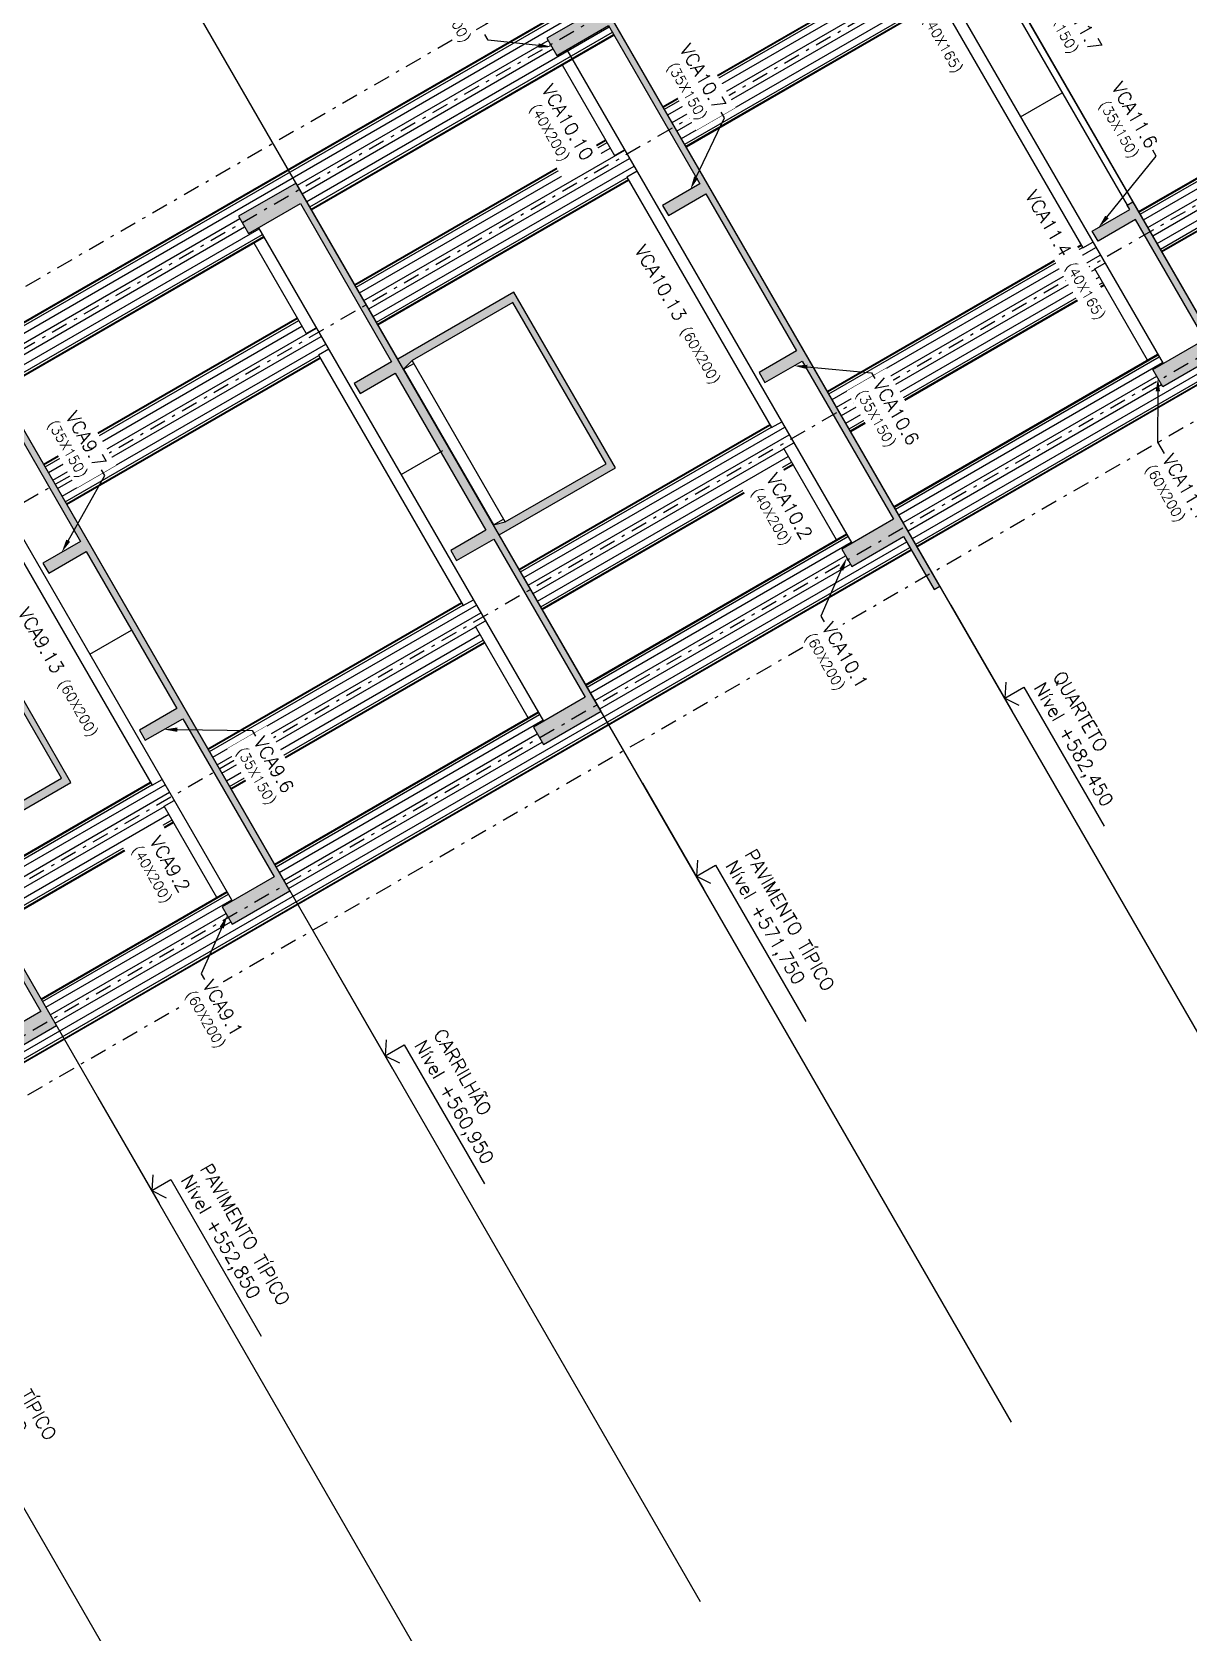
# Model space of a CAD drawing. Header units: metres. Extents: x 661733 to 661987, y 8168511 to 8168781.
# Drawn here: x 661811.48 to 661846.25, y 8168706.2 to 8168754.29 of the extents above; entities that cross this region are included whole.
import ezdxf
from ezdxf import colors
from ezdxf.entities.mleader import LeaderData, LeaderLine
from ezdxf.math import Vec2, Vec3

# ---------------------------------------------------------------- set-up
doc = ezdxf.new("R2010")
doc.units = ezdxf.units.M
doc.header["$MEASUREMENT"] = 0
doc.linetypes.add('SPX-CAMPANARIO$0$DASHDOT2', pattern=[0.5, 0.25, -0.125, 0, -0.125])
doc.layers.get('0').update_dxf_attribs({"linetype": 'CONTINUOUS'})
doc.layers.get('Defpoints').update_dxf_attribs({"linetype": 'CONTINUOUS'})
for name, color, linetype in [('SPX-CAMPANARIO$0$SP0Me1', 9, 'SPX-CAMPANARIO$0$DASHDOT2'), ('SPX-CAMPANARIO$0$SP1CRT1', 3, 'CONTINUOUS'), ('SPX-CAMPANARIO$0$SP1VST1', 2, 'CONTINUOUS'), ('SPX-CAMPANARIO$0$SP1VST4', 9, 'CONTINUOUS'), ('SPX-CAMPANARIO$0$SP3HT2', 254, 'CONTINUOUS'), ('SPX-CAMPANARIO$0$SP4TN1', 5, 'CONTINUOUS'), ('SPX-CAMPANARIO$0$SP4TXT2', 2, 'CONTINUOUS')]:
    doc.layers.add(name, color=color, linetype=linetype)
doc.styles.add('SPX-CAMPANARIO$0$SP_T-Geral', font='romans.shx')

# ---------------------------------------------------------------- blocks, each defined once
blk = doc.blocks.new('SPX-CAMPANARIO')
at = {"layer": 'SPX-CAMPANARIO$0$SP3HT2'}
h = blk.add_hatch(color=256, dxfattribs=at)
h.dxf.hatch_style = 1
h.paths.add_polyline_path([(661827.7639, 8168756.6922), (661827.5907, 8168756.5922), (661828.5085, 8168755.0024), (661826.9497, 8168754.1024), (661827.2497, 8168753.5828), (661828.8085, 8168754.4828), (661831.5532, 8168749.7289), (661830.4274, 8168749.0789), (661830.6024, 8168748.7758), (661831.7282, 8168749.4258), (661834.4532, 8168744.706), (661833.3274, 8168744.056), (661833.5024, 8168743.7529), (661834.6282, 8168744.4029), (661837.3729, 8168739.649), (661835.814, 8168738.749), (661836.114, 8168738.2293), (661837.6729, 8168739.1293), (661838.5907, 8168737.5396), (661838.7639, 8168737.6396)])
h = blk.add_hatch(color=256, dxfattribs=at)
h.dxf.hatch_style = 1
h.paths.add_polyline_path([(661847.1991, 8168744.6293), (661845.4671, 8168743.6293), (661845.1671, 8168744.149), (661846.7259, 8168745.049), (661844.6438, 8168748.6554), (661843.5179, 8168748.0054), (661843.3429, 8168748.3085), (661844.4688, 8168748.9585), (661844.3938, 8168749.0884), (661844.567, 8168749.1884)])
h = blk.add_hatch(color=256, dxfattribs=at)
h.dxf.hatch_style = 1
h.paths.add_polyline_path([(661819.2265, 8168728.4793), (661810.0622, 8168744.3524), (661808.3301, 8168743.3524), (661808.6301, 8168742.8328), (661810.189, 8168743.7328), (661812.9337, 8168738.9789), (661811.8078, 8168738.3289), (661811.9828, 8168738.0258), (661813.1087, 8168738.6758), (661815.8337, 8168733.956), (661814.7078, 8168733.306), (661814.8828, 8168733.0029), (661816.0087, 8168733.6529), (661818.7533, 8168728.899), (661817.1945, 8168727.999), (661817.4945, 8168727.4793)])
at = {"layer": 'Defpoints', "color": 4}
for p, q in [((661859.5369, 8168723.2597), (661826.3714, 8168780.7041)), ((661850.1839, 8168717.8597), (661817.0183, 8168775.3041)), ((661840.9174, 8168712.5097), (661807.7518, 8168769.9541)), ((661831.5643, 8168707.1097), (661798.3987, 8168764.5541)), ((661824.5495, 8168703.0597), (661791.3839, 8168760.5041)), ((661817.5347, 8168699.0097), (661784.3691, 8168756.4541))]:
    blk.add_line(p, q, dxfattribs=at)
at = {"layer": 'SPX-CAMPANARIO$0$SP0Me1', "ltscale": 2}
for p, q in [((661862.2079, 8168776.0465), (661742.9304, 8168707.1816)), ((661863.0079, 8168774.6609), (661743.7304, 8168705.7959)), ((661865.0079, 8168771.1968), (661745.7304, 8168702.3318)), ((661869.9473, 8168762.6416), (661750.6697, 8168693.7767)), ((661871.9473, 8168759.1775), (661752.6697, 8168690.3126)), ((661872.7473, 8168757.7918), (661753.4697, 8168688.9269))]:
    blk.add_line(p, q, dxfattribs=at)
at = {"layer": 'SPX-CAMPANARIO$0$SP1CRT1'}
for points in [[(661827.7639, 8168756.6922), (661827.5907, 8168756.5922), (661828.5085, 8168755.0024), (661826.9497, 8168754.1024), (661827.2497, 8168753.5828), (661828.8085, 8168754.4828), (661831.5532, 8168749.7289), (661830.4274, 8168749.0789), (661830.6024, 8168748.7758), (661831.7282, 8168749.4258), (661834.4532, 8168744.706), (661833.3274, 8168744.056), (661833.5024, 8168743.7529), (661834.6282, 8168744.4029), (661837.3729, 8168739.649), (661835.814, 8168738.749), (661836.114, 8168738.2293), (661837.6729, 8168739.1293), (661838.5907, 8168737.5396), (661838.7639, 8168737.6396)], [(661847.1991, 8168744.6293), (661845.4671, 8168743.6293), (661845.1671, 8168744.149), (661846.7259, 8168745.049), (661844.6438, 8168748.6554), (661843.5179, 8168748.0054), (661843.3429, 8168748.3085), (661844.4688, 8168748.9585), (661844.3938, 8168749.0884), (661844.567, 8168749.1884)], [(661825.3474, 8168739.4776), (661825.7005, 8168739.566), (661828.7316, 8168741.316), (661825.9316, 8168746.1658), (661822.9005, 8168744.4158), (661822.6474, 8168744.1542)], [(661819.2265, 8168728.4793), (661810.0622, 8168744.3524), (661808.3301, 8168743.3524), (661808.6301, 8168742.8328), (661810.189, 8168743.7328), (661812.9337, 8168738.9789), (661811.8078, 8168738.3289), (661811.9828, 8168738.0258), (661813.1087, 8168738.6758), (661815.8337, 8168733.956), (661814.7078, 8168733.306), (661814.8828, 8168733.0029), (661816.0087, 8168733.6529), (661818.7533, 8168728.899), (661817.1945, 8168727.999), (661817.4945, 8168727.4793)]]:
    blk.add_lwpolyline(points, close=True, dxfattribs=at)
at = {"layer": 'SPX-CAMPANARIO$0$SP1VST1'}
for p, q in [((661830.4442, 8168752.0497), (661838.0653, 8168756.4497)), ((661840.4938, 8168755.8434), (661844.3938, 8168749.0884)), ((661840.667, 8168755.9434), (661844.567, 8168749.1884)), ((661772.3258, 8168723.1138), (661828.271, 8168755.4138)), ((661831.1442, 8168750.8373), (661838.7653, 8168755.2373)), ((661819.8778, 8168748.9514), (661828.971, 8168754.2014)), ((661827.5528, 8168753.7578), (661836.1171, 8168738.924)), ((661841.188, 8168751.7409), (661842.4438, 8168752.4659)), ((661844.7366, 8168748.8945), (661850.4524, 8168752.1945)), ((661821.1778, 8168746.6997), (661828.7122, 8168751.0497)), ((661845.4366, 8168747.6821), (661851.1524, 8168750.9821)), ((661821.8778, 8168745.4873), (661829.4122, 8168749.8373)), ((661838.0836, 8168738.818), (661854.7113, 8168748.418)), ((661810.5247, 8168743.5514), (661818.4488, 8168748.1264)), ((661818.2863, 8168748.4078), (661826.8507, 8168733.574)), ((661818.2863, 8168748.4078), (661826.8507, 8168733.574)), ((661835.3836, 8168743.4945), (661843.0046, 8168747.8945)), ((661836.0836, 8168742.2821), (661843.7046, 8168746.6821)), ((661811.8247, 8168741.2997), (661819.4457, 8168745.6997)), ((661837.3836, 8168740.0304), (661845.3077, 8168744.6054)), ((661812.5247, 8168740.0873), (661820.1457, 8168744.4873)), ((661822.6474, 8168744.1542), (661822.9505, 8168744.3292)), ((661825.7005, 8168739.566), (661822.9005, 8168744.4158)), ((661808.9332, 8168743.0078), (661817.4976, 8168728.174)), ((661808.9332, 8168743.0078), (661817.4976, 8168728.174)), ((661826.1171, 8168738.1445), (661833.6515, 8168742.4945)), ((661822.5685, 8168740.9909), (661823.8242, 8168741.7159)), ((661822.5685, 8168740.9909), (661823.8242, 8168741.7159)), ((661826.8171, 8168736.9321), (661834.3515, 8168741.2821)), ((661825.3474, 8168739.4776), (661825.6505, 8168739.6526)), ((661828.1171, 8168734.6804), (661835.9546, 8168739.2054)), ((661781.9651, 8168706.418), (661837.9104, 8168738.718)), ((661816.764, 8168732.7445), (661824.3851, 8168737.1445)), ((661813.2154, 8168735.5909), (661814.4712, 8168736.3159)), ((661813.2154, 8168735.5909), (661814.4712, 8168736.3159)), ((661817.464, 8168731.5321), (661825.0851, 8168735.9321)), ((661818.764, 8168729.2804), (661826.6882, 8168733.8554)), ((661809.7492, 8168728.6945), (661815.032, 8168731.7445)), ((661810.4492, 8168727.4821), (661815.732, 8168730.5321)), ((661811.7492, 8168725.2304), (661817.3351, 8168728.4554))]:
    blk.add_line(p, q, dxfattribs=at)
for points in [[(661827.4122, 8168753.3014), (661828.9858, 8168750.5758), (661829.2889, 8168750.7508)], [(661829.6611, 8168750.1061), (661829.358, 8168749.9311), (661833.706, 8168742.4002), (661834.0091, 8168742.5752)], [(661818.1457, 8168747.9514), (661819.7193, 8168745.2258), (661820.0224, 8168745.4008)], [(661820.3946, 8168744.7561), (661820.0915, 8168744.5811), (661824.4395, 8168737.0502), (661824.7426, 8168737.2252)], [(661835.6515, 8168739.0304), (661834.0689, 8168741.7716), (661834.372, 8168741.9466)], [(661811.0416, 8168739.3561), (661810.7384, 8168739.1811), (661815.0864, 8168731.6502), (661815.3895, 8168731.8252)], [(661826.3851, 8168733.6804), (661824.8024, 8168736.4216), (661825.1055, 8168736.5966)], [(661817.032, 8168728.2804), (661815.4493, 8168731.0216), (661815.7524, 8168731.1966)]]:
    blk.add_lwpolyline(points, dxfattribs=at)
at = {"layer": 'SPX-CAMPANARIO$0$SP1VST4'}
for p, q in [((661830.456, 8168752.0292), (661838.0771, 8168756.4292)), ((661830.4911, 8168751.9685), (661838.1121, 8168756.3685)), ((661830.5885, 8168751.7998), (661838.2095, 8168756.1998)), ((661830.7215, 8168751.5695), (661838.6456, 8168756.1445)), ((661830.867, 8168751.3174), (661838.7911, 8168755.8924)), ((661831, 8168751.0872), (661838.9241, 8168755.6622)), ((661772.3376, 8168723.0934), (661828.2828, 8168755.3934)), ((661772.3727, 8168723.0326), (661828.3179, 8168755.3326)), ((661772.4701, 8168722.8639), (661828.4153, 8168755.1639)), ((661831.0973, 8168750.9185), (661838.7184, 8168755.3185)), ((661831.1324, 8168750.8577), (661838.7534, 8168755.2577)), ((661819.7335, 8168749.2013), (661828.8268, 8168754.4513)), ((661819.8309, 8168749.0326), (661828.9241, 8168754.2826)), ((661819.866, 8168748.9718), (661828.9592, 8168754.2218)), ((661819.455, 8168749.6836), (661826.9894, 8168754.0336)), ((661819.6005, 8168749.4315), (661827.135, 8168753.7815)), ((661844.7485, 8168748.8741), (661850.4642, 8168752.1741)), ((661844.7835, 8168748.8133), (661850.4993, 8168752.1133)), ((661844.8809, 8168748.6446), (661850.8998, 8168752.1196)), ((661845.0139, 8168748.4143), (661851.0328, 8168751.8893)), ((661845.1594, 8168748.1623), (661850.8752, 8168751.4623)), ((661821.1896, 8168746.6792), (661828.724, 8168751.0292)), ((661821.2247, 8168746.6185), (661828.7591, 8168750.9685)), ((661845.2924, 8168747.932), (661851.0081, 8168751.232)), ((661845.3898, 8168747.7633), (661851.1055, 8168751.0633)), ((661845.4248, 8168747.7025), (661851.1406, 8168751.0025)), ((661821.322, 8168746.4498), (661828.8565, 8168750.7998)), ((661821.455, 8168746.2195), (661829.2925, 8168750.7445)), ((661821.6005, 8168745.9674), (661829.4381, 8168750.4924)), ((661821.7335, 8168745.7372), (661829.571, 8168750.2622)), ((661821.8309, 8168745.5685), (661829.3653, 8168749.9185)), ((661821.866, 8168745.5077), (661829.4004, 8168749.8577)), ((661810.1019, 8168744.2836), (661817.7229, 8168748.6836)), ((661810.2475, 8168744.0315), (661817.8685, 8168748.4315)), ((661837.9393, 8168739.0679), (661854.567, 8168748.6679)), ((661838.0367, 8168738.8992), (661854.6644, 8168748.4992)), ((661838.0718, 8168738.8384), (661854.6995, 8168748.4384)), ((661810.3804, 8168743.8013), (661818.3045, 8168748.3763)), ((661810.4778, 8168743.6326), (661818.4019, 8168748.2076)), ((661810.5129, 8168743.5718), (661818.437, 8168748.1468)), ((661835.3954, 8168743.4741), (661843.0164, 8168747.8741)), ((661835.4305, 8168743.4133), (661843.0515, 8168747.8133)), ((661835.5278, 8168743.2446), (661843.452, 8168747.8196)), ((661835.6608, 8168743.0143), (661843.5849, 8168747.5893)), ((661835.8063, 8168742.7623), (661843.4274, 8168747.1623)), ((661835.9393, 8168742.532), (661843.5603, 8168746.932)), ((661836.0367, 8168742.3633), (661843.6577, 8168746.7633)), ((661836.0718, 8168742.3025), (661843.6928, 8168746.7025)), ((661811.8365, 8168741.2792), (661819.4575, 8168745.6792)), ((661811.8716, 8168741.2185), (661819.4926, 8168745.6185)), ((661811.969, 8168741.0498), (661819.59, 8168745.4498)), ((661812.1019, 8168740.8195), (661820.0261, 8168745.3945)), ((661812.2475, 8168740.5674), (661820.1716, 8168745.1424)), ((661812.3804, 8168740.3372), (661820.3045, 8168744.9122)), ((661837.3954, 8168740.01), (661845.3195, 8168744.585)), ((661812.4778, 8168740.1685), (661820.0988, 8168744.5685)), ((661812.5129, 8168740.1077), (661820.1339, 8168744.5077)), ((661837.4305, 8168739.9492), (661845.3546, 8168744.5242)), ((661837.5278, 8168739.7805), (661845.452, 8168744.3555)), ((661837.6608, 8168739.5502), (661845.2818, 8168743.9502)), ((661837.8063, 8168739.2982), (661845.4274, 8168743.6982)), ((661826.1289, 8168738.1241), (661833.6633, 8168742.4741)), ((661826.164, 8168738.0633), (661833.6984, 8168742.4133)), ((661826.2614, 8168737.8946), (661834.0989, 8168742.4196)), ((661826.3943, 8168737.6643), (661834.2319, 8168742.1893)), ((661826.5399, 8168737.4123), (661834.0743, 8168741.7623)), ((661826.6728, 8168737.182), (661834.2072, 8168741.532)), ((661826.7702, 8168737.0133), (661834.3046, 8168741.3633)), ((661826.8053, 8168736.9525), (661834.3397, 8168741.3025)), ((661781.8209, 8168706.6679), (661837.7661, 8168738.9679)), ((661781.9182, 8168706.4992), (661837.8635, 8168738.7992)), ((661828.1289, 8168734.66), (661835.9664, 8168739.185)), ((661828.164, 8168734.5992), (661836.0015, 8168739.1242)), ((661828.2614, 8168734.4305), (661836.0989, 8168738.9555)), ((661781.9533, 8168706.4384), (661837.8986, 8168738.7384)), ((661828.3943, 8168734.2002), (661835.9288, 8168738.5502)), ((661828.5399, 8168733.9482), (661836.0743, 8168738.2982)), ((661816.7758, 8168732.7241), (661824.3969, 8168737.1241)), ((661816.8109, 8168732.6633), (661824.4319, 8168737.0633)), ((661816.9083, 8168732.4946), (661824.8324, 8168737.0696)), ((661817.0413, 8168732.2643), (661824.9654, 8168736.8393)), ((661817.1868, 8168732.0123), (661824.8078, 8168736.4123)), ((661817.3198, 8168731.782), (661824.9408, 8168736.182)), ((661817.4171, 8168731.6133), (661825.0382, 8168736.0133)), ((661817.4522, 8168731.5525), (661825.0732, 8168735.9525)), ((661818.7758, 8168729.26), (661826.7, 8168733.835)), ((661818.8109, 8168729.1992), (661826.7351, 8168733.7742)), ((661818.9083, 8168729.0305), (661826.8324, 8168733.6055)), ((661819.0413, 8168728.8002), (661826.6623, 8168733.2002)), ((661819.1868, 8168728.5482), (661826.8078, 8168732.9482)), ((661809.761, 8168728.6741), (661815.0438, 8168731.7241)), ((661809.7961, 8168728.6133), (661815.0789, 8168731.6633)), ((661809.8935, 8168728.4446), (661815.4794, 8168731.6696)), ((661810.0265, 8168728.2143), (661815.6123, 8168731.4393)), ((661810.172, 8168727.9623), (661815.4547, 8168731.0123)), ((661810.3049, 8168727.732), (661815.5877, 8168730.782)), ((661810.4023, 8168727.5633), (661815.6851, 8168730.6133)), ((661810.4374, 8168727.5025), (661815.7202, 8168730.5525)), ((661811.761, 8168725.21), (661817.3469, 8168728.435)), ((661811.7961, 8168725.1492), (661817.382, 8168728.3742)), ((661811.8935, 8168724.9805), (661817.4794, 8168728.2055)), ((661812.0265, 8168724.7502), (661817.3092, 8168727.8002)), ((661812.172, 8168724.4982), (661817.4547, 8168727.5482))]:
    blk.add_line(p, q, dxfattribs=at)
at = {"layer": 'SPX-CAMPANARIO$0$SP4TN1'}
for p, q in [((661839.0918, 8168737.0716), (661840.9356, 8168733.8781)), ((661829.8254, 8168731.7216), (661831.6691, 8168728.5281)), ((661820.4723, 8168726.3216), (661822.316, 8168723.1281)), ((661813.4575, 8168722.2716), (661815.3012, 8168719.0781))]:
    blk.add_line(p, q, dxfattribs=at)
for points in [[(661840.7418, 8168734.7458), (661840.7109, 8168734.2673), (661841.1408, 8168734.0547)], [(661840.7109, 8168734.2673), (661841.2868, 8168734.5998), (661843.6988, 8168730.422)], [(661831.4753, 8168729.3958), (661831.4444, 8168728.9173), (661831.8743, 8168728.7047)], [(661831.4444, 8168728.9173), (661832.0204, 8168729.2498), (661834.7356, 8168724.5469)], [(661822.1222, 8168723.9958), (661822.0914, 8168723.5173), (661822.5212, 8168723.3047)], [(661822.0914, 8168723.5173), (661822.6673, 8168723.8498), (661825.0793, 8168719.672)], [(661815.1074, 8168719.9458), (661815.0766, 8168719.4673), (661815.5064, 8168719.2547)], [(661815.0766, 8168719.4673), (661815.6525, 8168719.7998), (661818.3677, 8168715.0969)]]:
    blk.add_lwpolyline(points, dxfattribs=at)
at = {"layer": 'SPX-CAMPANARIO$0$SP4TXT2', "char_height": 0.4, "width": 6.289838, "attachment_point": 7, "rotation": 300, "style": 'SPX-CAMPANARIO$0$SP_T-Geral'}
for s, insert in [('QUARTETO\\PNível +582,450', (661841.4632, 8168734.5325)), ('PAVIMENTO TÍPICO\\PNível +571,750', (661832.1967, 8168729.1825)), ('CARRILHÃO\\PNível +560,950', (661822.8436, 8168723.7825)), ('PAVIMENTO TÍPICO\\PNível +552,850', (661815.8288, 8168719.7325)), ('PAVIMENTO TÍPICO\\PNível +544,750', (661808.814, 8168715.6825))]:
    blk.add_mtext(s, dxfattribs=dict(at, insert=insert))
at = {"layer": 'SPX-CAMPANARIO$0$SP4TXT2', "char_height": 0.399, "attachment_point": 8, "rotation": 300, "style": 'SPX-CAMPANARIO$0$SP_T-Geral', "bg_fill": 3, "box_fill_scale": 1.5, "bg_fill_color": 256, "bg_fill_transparency": 0}
for s, insert in [('{\\H1.00251x;VCA10.10\\P\\H0.75x;(40X200)}', (661826.8236, 8168751.1448)), ('{\\H1.00251x;VCA10.13 \\H0.75x;(60X200)}', (661830.6534, 8168745.6587)), ('{\\H1.00251x;VCA10.2\\P\\H0.75x;(40X200)}', (661833.4899, 8168739.5985)), ('{\\H1.00251x;VCA9.13 \\H0.75x;(60X200)}', (661812.0338, 8168734.9087)), ('{\\H1.00251x;VCA9.2\\P\\H0.75x;(40X200)}', (661814.8703, 8168728.8485))]:
    blk.add_mtext(s, dxfattribs=dict(at, insert=insert))
at = {"layer": 'SPX-CAMPANARIO$0$SP4TXT2'}
ml = blk.add_multileader_mtext('Standard', dxfattribs=at)
ml.set_content('VCA10.11\\P{\\H0.75x;(60X200)}', color=256, style='SPX-CAMPANARIO$0$SP_T-Geral')
ml.set_leader_properties(color=9)
ml.build(insert=Vec2(0, 0))
ml.multileader.update_dxf_attribs({"dogleg_length": 0.2, "arrow_head_size": 0.4})
ctx = ml.context
ctx.base_point, ctx.char_height, ctx.arrow_head_size, ctx.landing_gap_size, ctx.plane_origin, ctx.plane_x_axis, ctx.plane_y_axis = Vec3(661823.6837, 8168756.6485), 0.4, 0.4, 0.1, Vec3(661981.3055, 8168839.2275), Vec3(0.5, -0.8660254), Vec3(0.8660254, 0.5)
ctx.text_align_type = 2
notes = []
notes.append((ctx, [(0, (1, 1, 0), (661825.1885, 8168754.0421), (-0.5, 0.8660254), 0.2, [(0, [(661827.0997, 8168753.8426)], 0, [])])]))
ctx.mtext.insert, ctx.mtext.text_direction, ctx.mtext.rotation, ctx.mtext.alignment, ctx.mtext.flow_direction = Vec3(661825.255, 8168754.4269), Vec3(0.5, -0.8660254), 5.2359878, 3, 5
ctx.mtext.has_bg_fill, ctx.mtext.bg_color, ctx.mtext.bg_scale_factor, ctx.mtext.bg_transparency, ctx.mtext.use_window_bg_color = 1, -1027028792, 1.5, 0, 1
ml = blk.add_multileader_mtext('Standard', dxfattribs=at)
ml.set_content('VCA10.7\\P{\\H0.75x;(35X150)}', color=256, style='SPX-CAMPANARIO$0$SP_T-Geral')
ml.set_leader_properties(color=9)
ml.build(insert=Vec2(0, 0))
ml.multileader.update_dxf_attribs({"dogleg_length": 0.2, "arrow_head_size": 0.4})
ctx = ml.context
ctx.base_point, ctx.char_height, ctx.arrow_head_size, ctx.landing_gap_size, ctx.plane_origin, ctx.plane_x_axis, ctx.plane_y_axis = Vec3(661830.9147, 8168754.0879), 0.4, 0.4, 0.1, Vec3(661985.8714, 8168831.3191), Vec3(0.5, -0.8660254), Vec3(0.8660254, 0.5)
ctx.text_align_type = 2
notes.append((ctx, [(0, (1, 1, 0), (661832.2861, 8168751.7125), (-0.5, 0.8660254), 0.2, [(0, [(661831.2655, 8168749.5628)], 0, [])])]))
ctx.mtext.insert, ctx.mtext.text_direction, ctx.mtext.rotation, ctx.mtext.alignment, ctx.mtext.flow_direction = Vec3(661832.3526, 8168752.0973), Vec3(0.5, -0.8660254), 5.2359878, 3, 5
ctx.mtext.has_bg_fill, ctx.mtext.bg_color, ctx.mtext.bg_scale_factor, ctx.mtext.bg_transparency, ctx.mtext.use_window_bg_color = 1, -1027028792, 1.5, 0, 1
ml = blk.add_multileader_mtext('Standard', dxfattribs=at)
ml.set_content('VCA11.1\\P{\\H0.75x;(60X200)}', color=256, style='SPX-CAMPANARIO$0$SP_T-Geral')
ml.set_leader_properties(color=9)
ml.build(insert=Vec2(0, 0))
ml.multileader.update_dxf_attribs({"dogleg_length": 0.2, "arrow_head_size": 0.4})
ctx = ml.context
ctx.base_point, ctx.char_height, ctx.arrow_head_size, ctx.landing_gap_size, ctx.plane_origin, ctx.plane_x_axis, ctx.plane_y_axis = Vec3(661845.5066, 8168741.6205), 0.4, 0.4, 0.1, Vec3(661997.6562, 8168841.2082), Vec3(0.5, -0.8660254), Vec3(0.8660254, 0.5)
notes.append((ctx, [(0, (1, 1, 0), (661845.3066, 8168741.9669), (0.5, -0.8660254), 0.4, [(0, [(661845.3171, 8168743.8891)], 0, [])])]))
ctx.mtext.insert, ctx.mtext.text_direction, ctx.mtext.rotation, ctx.mtext.flow_direction = Vec3(661845.7731, 8168741.6589), Vec3(0.5, -0.8660254), 5.2359878, 5
ctx.mtext.has_bg_fill, ctx.mtext.bg_color, ctx.mtext.bg_scale_factor, ctx.mtext.bg_transparency, ctx.mtext.use_window_bg_color = 1, -1027028792, 1.5, 0, 1
ml = blk.add_multileader_mtext('Standard', dxfattribs=at)
ml.set_content('VCA9.7\\P{\\H0.75x;(35X150)}', color=256, style='SPX-CAMPANARIO$0$SP_T-Geral')
ml.set_leader_properties(color=9)
ml.build(insert=Vec2(0, 0))
ml.multileader.update_dxf_attribs({"dogleg_length": 0.2, "arrow_head_size": 0.4})
ctx = ml.context
ctx.base_point, ctx.char_height, ctx.arrow_head_size, ctx.landing_gap_size, ctx.plane_origin, ctx.plane_x_axis, ctx.plane_y_axis = Vec3(661812.4666, 8168743.041), 0.4, 0.4, 0.1, Vec3(661967.2518, 8168820.5691), Vec3(0.5, -0.8660254), Vec3(0.8660254, 0.5)
ctx.text_align_type = 2
notes.append((ctx, [(0, (1, 1, 0), (661813.6666, 8168740.9625), (-0.5, 0.8660254), 0.2, [(0, [(661812.3707, 8168738.6539)], 0, [])])]))
ctx.mtext.insert, ctx.mtext.text_direction, ctx.mtext.rotation, ctx.mtext.alignment, ctx.mtext.flow_direction = Vec3(661813.7331, 8168741.3473), Vec3(0.5, -0.8660254), 5.2359878, 3, 5
ctx.mtext.has_bg_fill, ctx.mtext.bg_color, ctx.mtext.bg_scale_factor, ctx.mtext.bg_transparency, ctx.mtext.use_window_bg_color = 1, -1027028792, 1.5, 0, 1
for ctx, leaders in notes:
    for number, flags, end, landing, length, lines in leaders:
        leader = LeaderData()
        leader.index, (leader.has_last_leader_line, leader.has_dogleg_vector, leader.attachment_direction) = number, flags
        leader.last_leader_point, leader.dogleg_vector, leader.dogleg_length = Vec3(end), Vec3(landing), length
        for number, points, colour, breaks in lines:
            line = LeaderLine()
            line.index, line.vertices, line.color, line.breaks = number, Vec3.list(points), colors.encode_raw_color(colour), breaks
            leader.lines.append(line)
        ctx.leaders.append(leader)
at = {"layer": 'SPX-CAMPANARIO$0$SP3HT2'}
h = blk.add_hatch(color=256, dxfattribs=at)
h.dxf.hatch_style = 1
h.paths.add_polyline_path([(661808.9796, 8168730.0276), (661809.3327, 8168730.116), (661812.3638, 8168731.866), (661809.5638, 8168736.7158), (661806.5327, 8168734.9658), (661806.2796, 8168734.7042)], flags=16)
h.paths.add_polyline_path([(661812.2117, 8168724.4293), (661809.1546, 8168729.7245), (661812.6446, 8168731.7395), (661809.5946, 8168737.0223), (661806.1046, 8168735.0073), (661803.0474, 8168740.3024), (661801.3153, 8168739.3024), (661801.6153, 8168738.7828), (661803.1742, 8168739.6828), (661805.9188, 8168734.9289), (661804.793, 8168734.2789), (661804.968, 8168733.9758), (661806.0246, 8168734.5858), (661808.7496, 8168729.866), (661807.693, 8168729.256), (661807.868, 8168728.9529), (661808.9938, 8168729.6029), (661811.7385, 8168724.849), (661810.1797, 8168723.949), (661810.4797, 8168723.4293)])
at = {"layer": 'SPX-CAMPANARIO$0$SP1CRT1'}
blk.add_lwpolyline([(661812.2117, 8168724.4293), (661809.1546, 8168729.7245), (661812.6446, 8168731.7395), (661809.5946, 8168737.0223), (661806.1046, 8168735.0073), (661803.0474, 8168740.3024), (661801.3153, 8168739.3024), (661801.6153, 8168738.7828), (661803.1742, 8168739.6828), (661805.9188, 8168734.9289), (661804.793, 8168734.2789), (661804.968, 8168733.9758), (661806.0246, 8168734.5858), (661808.7496, 8168729.866), (661807.693, 8168729.256), (661807.868, 8168728.9529), (661808.9938, 8168729.6029), (661811.7385, 8168724.849), (661810.1797, 8168723.949), (661810.4797, 8168723.4293), (661812.2117, 8168724.4293)], dxfattribs=at)
blk.add_lwpolyline([(661808.9796, 8168730.0276), (661809.3327, 8168730.116), (661812.3638, 8168731.866), (661809.5638, 8168736.7158), (661806.5327, 8168734.9658), (661806.2796, 8168734.7042)], close=True, dxfattribs=at)
at = {"layer": 'SPX-CAMPANARIO$0$SP4TXT2'}
ml = blk.add_multileader_mtext('Standard', dxfattribs=at)
ml.set_content('VCA10.6\\P{\\H0.75x;(35X150)}', color=256, style='SPX-CAMPANARIO$0$SP_T-Geral')
ml.set_leader_properties(color=9)
ml.build(insert=Vec2(0, 0))
ml.multileader.update_dxf_attribs({"dogleg_length": 0.2, "arrow_head_size": 0.4})
ctx = ml.context
ctx.base_point, ctx.char_height, ctx.arrow_head_size, ctx.landing_gap_size, ctx.plane_origin, ctx.plane_x_axis, ctx.plane_y_axis = Vec3(661836.8125, 8168743.8726), 0.4, 0.4, 0.1, Vec3(661982.4465, 8168837.2512), Vec3(0.5, -0.8660254), Vec3(0.8660254, 0.5)
notes = []
notes.append((ctx, [(0, (1, 1, 0), (661836.7125, 8168744.0458), (0.5, -0.8660254), 0.2, [(0, [(661834.3815, 8168744.2604)], 0, [])])]))
ctx.mtext.insert, ctx.mtext.text_direction, ctx.mtext.rotation, ctx.mtext.flow_direction = Vec3(661837.079, 8168743.911), Vec3(0.5, -0.8660254), 5.2359878, 5
ctx.mtext.has_bg_fill, ctx.mtext.bg_color, ctx.mtext.bg_scale_factor, ctx.mtext.bg_transparency, ctx.mtext.use_window_bg_color = 1, -1027028792, 1.5, 0, 1
ml = blk.add_multileader_mtext('Standard', dxfattribs=at)
ml.set_content('VCA10.1\\P{\\H0.75x;(60X200)}', color=256, style='SPX-CAMPANARIO$0$SP_T-Geral')
ml.set_leader_properties(color=9)
ml.build(insert=Vec2(0, 0))
ml.multileader.update_dxf_attribs({"dogleg_length": 0.2, "arrow_head_size": 0.4})
ctx = ml.context
ctx.base_point, ctx.char_height, ctx.arrow_head_size, ctx.landing_gap_size, ctx.plane_origin, ctx.plane_x_axis, ctx.plane_y_axis = Vec3(661835.2815, 8168736.5606), 0.4, 0.4, 0.1, Vec3(661987.0126, 8168829.3424), Vec3(0.5, -0.8660254), Vec3(0.8660254, 0.5)
notes.append((ctx, [(0, (1, 1, 0), (661835.1815, 8168736.7338), (0.5, -0.8660254), 0.2, [(0, [(661835.9643, 8168738.4887)], 0, [])])]))
ctx.mtext.insert, ctx.mtext.text_direction, ctx.mtext.rotation, ctx.mtext.flow_direction = Vec3(661835.548, 8168736.599), Vec3(0.5, -0.8660254), 5.2359878, 5
ctx.mtext.has_bg_fill, ctx.mtext.bg_color, ctx.mtext.bg_scale_factor, ctx.mtext.bg_transparency, ctx.mtext.use_window_bg_color = 1, -1027028792, 1.5, 0, 1
ml = blk.add_multileader_mtext('Standard', dxfattribs=at)
ml.set_content('VCA9.6\\P{\\H0.75x;(35X150)}', color=256, style='SPX-CAMPANARIO$0$SP_T-Geral')
ml.set_leader_properties(color=9)
ml.build(insert=Vec2(0, 0))
ml.multileader.update_dxf_attribs({"dogleg_length": 0.2, "arrow_head_size": 0.4})
ctx = ml.context
ctx.base_point, ctx.char_height, ctx.arrow_head_size, ctx.landing_gap_size, ctx.plane_origin, ctx.plane_x_axis, ctx.plane_y_axis = Vec3(661818.193, 8168733.1226), 0.4, 0.4, 0.1, Vec3(661963.8269, 8168826.5012), Vec3(0.5, -0.8660254), Vec3(0.8660254, 0.5)
notes.append((ctx, [(0, (1, 1, 0), (661818.093, 8168733.2958), (0.5, -0.8660254), 0.2, [(0, [(661815.4457, 8168733.3279)], 0, [])])]))
ctx.mtext.insert, ctx.mtext.text_direction, ctx.mtext.rotation, ctx.mtext.flow_direction = Vec3(661818.4595, 8168733.161), Vec3(0.5, -0.8660254), 5.2359878, 5
ctx.mtext.has_bg_fill, ctx.mtext.bg_color, ctx.mtext.bg_scale_factor, ctx.mtext.bg_transparency, ctx.mtext.use_window_bg_color = 1, -1027028792, 1.5, 0, 1
ml = blk.add_multileader_mtext('Standard', dxfattribs=at)
ml.set_content('VCA9.1\\P{\\H0.75x;(60X200)}', color=256, style='SPX-CAMPANARIO$0$SP_T-Geral')
ml.set_leader_properties(color=9)
ml.build(insert=Vec2(0, 0))
ml.multileader.update_dxf_attribs({"dogleg_length": 0.2, "arrow_head_size": 0.4})
ctx = ml.context
ctx.base_point, ctx.char_height, ctx.arrow_head_size, ctx.landing_gap_size, ctx.plane_origin, ctx.plane_x_axis, ctx.plane_y_axis = Vec3(661816.6619, 8168725.8106), 0.4, 0.4, 0.1, Vec3(661968.3931, 8168818.5924), Vec3(0.5, -0.8660254), Vec3(0.8660254, 0.5)
notes.append((ctx, [(0, (1, 1, 0), (661816.5619, 8168725.9838), (0.5, -0.8660254), 0.2, [(0, [(661817.3447, 8168727.7387)], 0, [])])]))
ctx.mtext.insert, ctx.mtext.text_direction, ctx.mtext.rotation, ctx.mtext.flow_direction = Vec3(661816.9284, 8168725.849), Vec3(0.5, -0.8660254), 5.2359878, 5
ctx.mtext.has_bg_fill, ctx.mtext.bg_color, ctx.mtext.bg_scale_factor, ctx.mtext.bg_transparency, ctx.mtext.use_window_bg_color = 1, -1027028792, 1.5, 0, 1
for ctx, leaders in notes:
    for number, flags, end, landing, length, lines in leaders:
        leader = LeaderData()
        leader.index, (leader.has_last_leader_line, leader.has_dogleg_vector, leader.attachment_direction) = number, flags
        leader.last_leader_point, leader.dogleg_vector, leader.dogleg_length = Vec3(end), Vec3(landing), length
        for number, points, colour, breaks in lines:
            line = LeaderLine()
            line.index, line.vertices, line.color, line.breaks = number, Vec3.list(points), colors.encode_raw_color(colour), breaks
            leader.lines.append(line)
        ctx.leaders.append(leader)
at = {"layer": 'SPX-CAMPANARIO$0$SP3HT2'}
h = blk.add_hatch(color=256, dxfattribs=at)
h.dxf.hatch_style = 1
h.paths.add_polyline_path([(661825.3474, 8168739.4776), (661825.7005, 8168739.566), (661828.7316, 8168741.316), (661825.9316, 8168746.1658), (661822.9005, 8168744.4158), (661822.6474, 8168744.1542)], flags=16)
h.paths.add_polyline_path([(661828.5796, 8168733.8793), (661825.5224, 8168739.1745), (661829.0125, 8168741.1895), (661825.9625, 8168746.4723), (661822.4724, 8168744.4573), (661819.4153, 8168749.7524), (661817.6832, 8168748.7524), (661817.9832, 8168748.2328), (661819.5421, 8168749.1328), (661822.2867, 8168744.3789), (661821.1609, 8168743.7289), (661821.3359, 8168743.4258), (661822.3924, 8168744.0358), (661825.1174, 8168739.316), (661824.0609, 8168738.706), (661824.2359, 8168738.4029), (661825.3617, 8168739.0529), (661828.1064, 8168734.299), (661826.5476, 8168733.399), (661826.8476, 8168732.8793)])
at = {"layer": 'SPX-CAMPANARIO$0$SP1CRT1'}
blk.add_lwpolyline([(661828.5796, 8168733.8793), (661825.5224, 8168739.1745), (661829.0125, 8168741.1895), (661825.9625, 8168746.4723), (661822.4724, 8168744.4573), (661819.4153, 8168749.7524), (661817.6832, 8168748.7524), (661817.9832, 8168748.2328), (661819.5421, 8168749.1328), (661822.2867, 8168744.3789), (661821.1609, 8168743.7289), (661821.3359, 8168743.4258), (661822.3924, 8168744.0358), (661825.1174, 8168739.316), (661824.0609, 8168738.706), (661824.2359, 8168738.4029), (661825.3617, 8168739.0529), (661828.1064, 8168734.299), (661826.5476, 8168733.399), (661826.8476, 8168732.8793), (661828.5796, 8168733.8793)], dxfattribs=at)
at = {"layer": 'SPX-CAMPANARIO$0$SP1VST1'}
blk.add_line((661836.9059, 8168759.1578), (661845.4702, 8168744.324), dxfattribs=at)
at = {"layer": 'SPX-CAMPANARIO$0$SP4TXT2'}
ml = blk.add_multileader_mtext('Standard', dxfattribs=at)
ml.set_content('VCA11.6\\P{\\H0.75x;(35X150)}', color=256, style='SPX-CAMPANARIO$0$SP_T-Geral')
ml.set_leader_properties(color=9)
ml.build(insert=Vec2(0, 0))
ml.multileader.update_dxf_attribs({"dogleg_length": 0.2, "arrow_head_size": 0.4})
ctx = ml.context
ctx.base_point, ctx.char_height, ctx.arrow_head_size, ctx.landing_gap_size, ctx.plane_origin, ctx.plane_x_axis, ctx.plane_y_axis = Vec3(661843.8966, 8168752.9398), 0.4, 0.4, 0.1, Vec3(661995.7695, 8168845.476), Vec3(0.5, -0.8660254), Vec3(0.8660254, 0.5)
ctx.text_align_type = 2
notes = []
notes.append((ctx, [(1, (1, 1, 0), (661845.268, 8168750.5644), (-0.5, 0.8660254), 0.2, [(0, [(661843.534, 8168748.4188)], 0, [])])]))
ctx.mtext.insert, ctx.mtext.text_direction, ctx.mtext.rotation, ctx.mtext.alignment, ctx.mtext.flow_direction = Vec3(661845.3345, 8168750.9492), Vec3(0.5, -0.8660254), 5.2359878, 3, 5
ctx.mtext.has_bg_fill, ctx.mtext.bg_color, ctx.mtext.bg_scale_factor, ctx.mtext.bg_transparency, ctx.mtext.use_window_bg_color = 1, -1027028792, 1.5, 0, 1
for ctx, leaders in notes:
    for number, flags, end, landing, length, lines in leaders:
        leader = LeaderData()
        leader.index, (leader.has_last_leader_line, leader.has_dogleg_vector, leader.attachment_direction) = number, flags
        leader.last_leader_point, leader.dogleg_vector, leader.dogleg_length = Vec3(end), Vec3(landing), length
        for number, points, colour, breaks in lines:
            line = LeaderLine()
            line.index, line.vertices, line.color, line.breaks = number, Vec3.list(points), colors.encode_raw_color(colour), breaks
            leader.lines.append(line)
        ctx.leaders.append(leader)
at = {"layer": 'SPX-CAMPANARIO$0$SP4TXT2', "insert": (661842.3128, 8168747.4456), "char_height": 0.399, "attachment_point": 8, "rotation": 300, "style": 'SPX-CAMPANARIO$0$SP_T-Geral', "bg_fill": 3, "box_fill_scale": 1.5, "bg_fill_color": 256, "bg_fill_transparency": 0}
blk.add_mtext('{\\H1.00251x;VCA11.4 \\H0.75x;(40X165)}', dxfattribs=at)
at = {"layer": 'SPX-CAMPANARIO$0$SP4TXT2'}
ml = blk.add_multileader_mtext('Standard', dxfattribs=at)
ml.set_content('VCA11.7\\P{\\H0.75x;(35X150)}', color=256, style='SPX-CAMPANARIO$0$SP_T-Geral')
ml.set_leader_properties(color=9)
ml.build(insert=Vec2(0, 0))
ml.multileader.update_dxf_attribs({"dogleg_length": 0.2, "arrow_head_size": 0.4})
ctx = ml.context
ctx.base_point, ctx.char_height, ctx.arrow_head_size, ctx.landing_gap_size, ctx.plane_origin, ctx.plane_x_axis, ctx.plane_y_axis = Vec3(661842.3029, 8168755.7002), 0.4, 0.4, 0.1, Vec3(661999.6558, 8168838.7448), Vec3(0.5, -0.8660254), Vec3(0.8660254, 0.5)
notes = []
notes.append((ctx, [(1, (1, 1, 0), (661842.2029, 8168755.8734), (0.5, -0.8660254), 0.2, [(0, [(661839.484, 8168755.4336)], 0, [])])]))
ctx.mtext.insert, ctx.mtext.text_direction, ctx.mtext.rotation, ctx.mtext.flow_direction = Vec3(661842.5694, 8168755.7386), Vec3(0.5, -0.8660254), 5.2359878, 5
ctx.mtext.has_bg_fill, ctx.mtext.bg_color, ctx.mtext.bg_scale_factor, ctx.mtext.bg_transparency, ctx.mtext.use_window_bg_color = 1, -1027028792, 1.5, 0, 1
for ctx, leaders in notes:
    for number, flags, end, landing, length, lines in leaders:
        leader = LeaderData()
        leader.index, (leader.has_last_leader_line, leader.has_dogleg_vector, leader.attachment_direction) = number, flags
        leader.last_leader_point, leader.dogleg_vector, leader.dogleg_length = Vec3(end), Vec3(landing), length
        for number, points, colour, breaks in lines:
            line = LeaderLine()
            line.index, line.vertices, line.color, line.breaks = number, Vec3.list(points), colors.encode_raw_color(colour), breaks
            leader.lines.append(line)
        ctx.leaders.append(leader)
at = {"layer": 'SPX-CAMPANARIO$0$SP1VST1'}
blk.add_lwpolyline([(661845.0046, 8168744.4304), (661843.422, 8168747.1716), (661843.7251, 8168747.3466)], dxfattribs=at)
at = {"layer": 'SPX-CAMPANARIO$0$SP4TXT2', "insert": (661838.0306, 8168754.8626), "char_height": 0.399, "attachment_point": 8, "rotation": 300, "style": 'SPX-CAMPANARIO$0$SP_T-Geral', "bg_fill": 3, "box_fill_scale": 1.5, "bg_fill_color": 256, "bg_fill_transparency": 0}
blk.add_mtext('{\\H1.00251x;VCA11.8 \\H0.75x;(40X165)}', dxfattribs=at)
at = {"layer": 'SPX-CAMPANARIO$0$SP1VST1'}
blk.add_lwpolyline([(661839.0142, 8168755.5061), (661838.7111, 8168755.3311), (661843.0591, 8168747.8002), (661843.3622, 8168747.9752)], dxfattribs=at)

msp = doc.modelspace()

# ---------------------------------------------------------------- block references
msp.add_blockref('SPX-CAMPANARIO', (0, 0))

doc.saveas('drawing.dxf')
